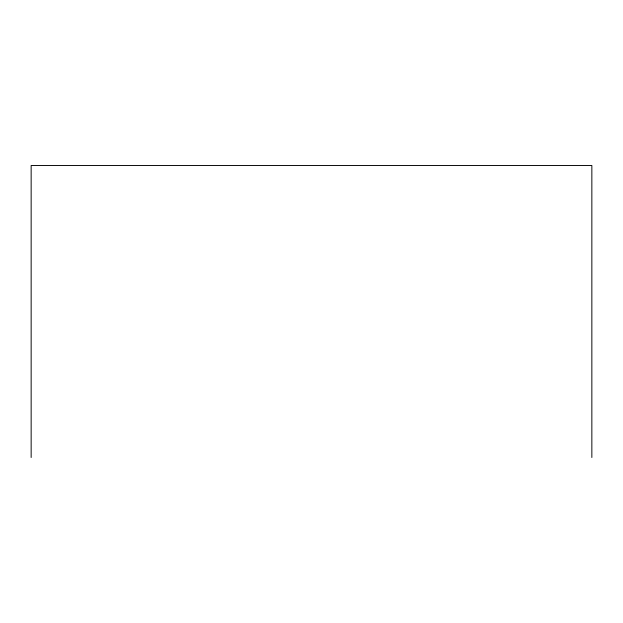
<?xml version="1.0" encoding="UTF-8"?>
<svg xmlns="http://www.w3.org/2000/svg" width="623" height="623" viewBox="0 0 623 623"><rect width="100%" height="100%" fill="white"/><g stroke="black" fill="none" stroke-linecap="round" stroke-linejoin="round"><path stroke-width="0.93" d="M591.85 457.508L591.85 165.492L31.15 165.492L31.15 457.508"/></g></svg>
